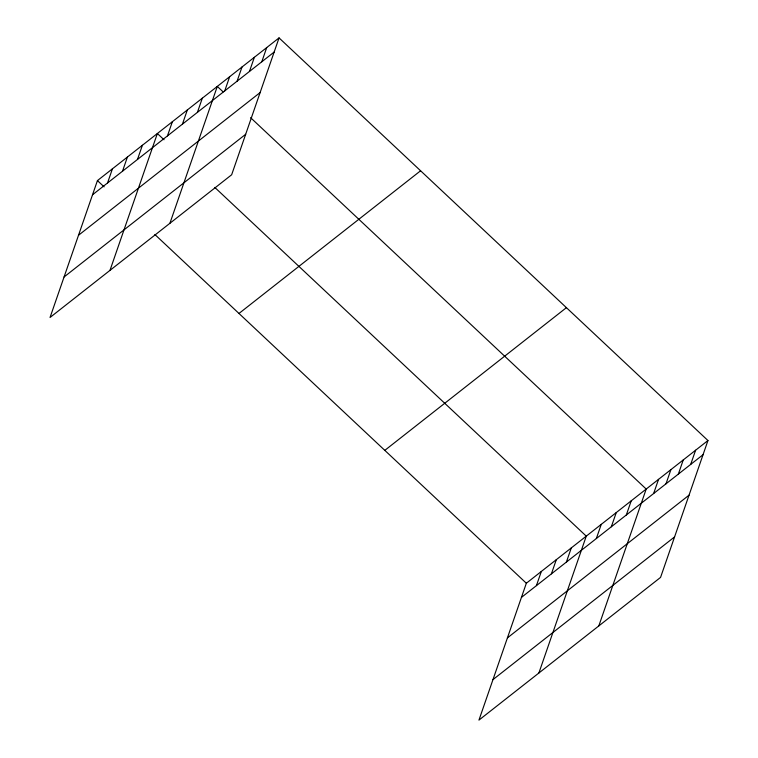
<?xml version="1.0" encoding="UTF-8"?>
<svg xmlns="http://www.w3.org/2000/svg" width="758" height="758" viewBox="0 0 758 758"><rect width="100%" height="100%" fill="white"/><g stroke="black" fill="none" stroke-linecap="round" stroke-linejoin="round"><path stroke-width="1.14" d="M279.048 37.9L97.441 180.594L50.047 317.469L231.654 174.766L279.048 37.9L707.953 440.531L660.559 577.406L478.952 720.1L526.346 583.234L707.953 440.531M107.522 183L112.43 168.826M122.502 171.223L127.41 157.058M137.482 159.455L142.39 145.28M109.976 270.379L157.37 133.512L164.031 139.756M167.452 135.909L172.36 121.735M182.432 124.132L187.34 109.967M197.412 112.364L202.32 98.189M169.906 223.288L217.3 86.421L223.136 91.889M224.747 90.884L229.655 76.71M237.093 81.182L242.001 67.007M249.448 71.479L254.356 57.305M261.794 61.777L266.702 47.602M536.418 585.631L541.326 571.456M551.398 573.863L556.306 559.688M566.387 562.085L571.295 547.911M538.881 673.009L586.275 536.143L214.817 187.434M596.347 538.54L601.255 524.365M611.336 526.772L616.245 512.597M626.316 514.995L631.225 500.82M598.811 625.918L646.204 489.052L250.604 117.68M653.642 493.515L658.55 479.35M665.998 483.812L670.906 469.647M678.344 474.11L683.252 459.935M690.699 464.408L695.598 450.233M92.533 194.768L274.14 52.075M78.519 235.264L260.117 92.561M64.07 276.973L245.677 134.28M238.978 313.471L420.586 170.768M384.808 450.366L566.415 307.663M521.438 597.408L703.045 454.705M507.415 637.895L689.022 495.192M492.975 679.613L674.573 536.91M97.441 180.594L104.102 186.847M154.888 234.525L526.346 583.234"/></g></svg>
